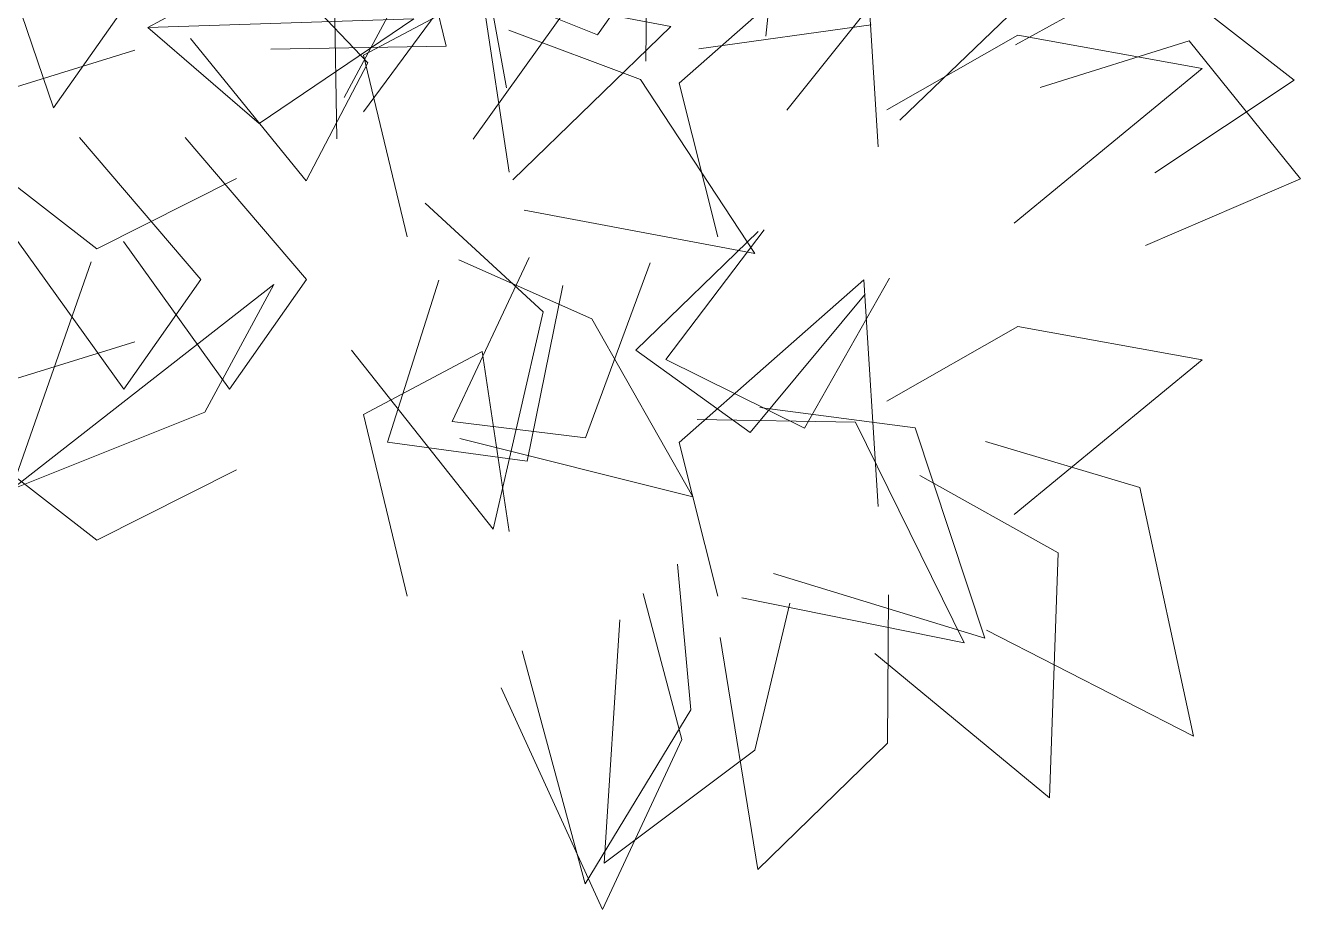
# Model space of a CAD drawing. Extents: x -191 to -12, y -149 to 43.
# Drawn here: x -90.3 to -37.4, y -144.3 to -107.7 of the extents above; entities that cross this region are included whole.
import ezdxf

# ---------------------------------------------------------------- set-up
doc = ezdxf.new("R2010")
doc.units = 0
doc.header["$LTSCALE"] = 96
doc.header["$MEASUREMENT"] = 0
doc.layers.add('A-FURN-MAIN-0', color=94, linetype='Continuous', lineweight=5)

msp = doc.modelspace()

# ---------------------------------------------------------------- linework, layer by layer
at = {"layer": 'A-FURN-MAIN-0'}
for points, invisible_edges in [([(-85.506, -98.088, 266.903), (-89.105, -111.074, 263.912), (-92.218, -101.921, 266.967)], 9), ([(-85.506, -98.088, 266.903), (-89.105, -111.074, 263.912), (-92.218, -101.921, 266.967)], 9), ([(-85.506, -98.088, 266.903), (-84.217, -104.13, 265.923), (-89.105, -111.074, 263.912)], 12), ([(-85.506, -98.088, 266.903), (-84.217, -104.13, 265.923), (-89.105, -111.074, 263.912)], 12), ([(-77.364, -112.367, 202.928), (-77.467, -106.174, 202.053), (-72.073, -100.566, 198.1)], 12), ([(-77.364, -112.367, 202.928), (-77.467, -106.174, 202.053), (-72.073, -100.566, 198.1)], 12), ([(-77.364, -112.367, 202.928), (-72.073, -100.566, 198.1), (-70.329, -110.257, 200.519)], 9), ([(-77.364, -112.367, 202.928), (-72.073, -100.566, 198.1), (-70.329, -110.257, 200.519)], 9), ([(-64.548, -109.153, 213.222), (-64.467, -101.532, 211.871), (-58.798, -100.86, 207.757)], 12), ([(-64.548, -109.153, 213.222), (-58.798, -100.86, 207.757), (-59.582, -108.105, 209.955)], 9), ([(-64.548, -109.153, 213.222), (-64.467, -101.532, 211.871), (-58.798, -100.86, 207.757)], 12), ([(-64.548, -109.153, 213.222), (-58.798, -100.86, 207.757), (-59.582, -108.105, 209.955)], 9), ([(-64.991, -101.289, 175.015), (-55.207, -107.634, 175.918), (-62.359, -108.641, 176.169)], 9), ([(-64.991, -101.289, 175.015), (-55.207, -107.634, 175.918), (-62.359, -108.641, 176.169)], 9), ([(-81.744, -103.845, 224.577), (-74.182, -102.974, 223.181), (-72.826, -108.527, 219.077)], 12), ([(-81.744, -103.845, 224.577), (-74.182, -102.974, 223.181), (-72.826, -108.527, 219.077)], 12), ([(-61.573, -116.424, 213.129), (-63.169, -110.054, 214.389), (-55.516, -103.317, 217.139)], 12), ([(-61.573, -116.424, 213.129), (-63.169, -110.054, 214.389), (-55.516, -103.317, 217.139)], 12), ([(-61.573, -116.424, 213.129), (-55.516, -103.317, 217.139), (-54.917, -112.703, 214.933)], 9), ([(-61.573, -116.424, 213.129), (-55.516, -103.317, 217.139), (-54.917, -112.703, 214.933)], 9), ([(-81.4, -103.632, 157.61), (-78.63, -114.105, 153.824), (-83.421, -108.203, 154.227)], 9), ([(-81.4, -103.632, 157.61), (-78.63, -114.105, 153.824), (-83.421, -108.203, 154.227)], 9), ([(-81.744, -103.845, 224.577), (-72.826, -108.527, 219.077), (-80.101, -108.651, 221.317)], 9), ([(-81.744, -103.845, 224.577), (-72.826, -108.527, 219.077), (-80.101, -108.651, 221.317)], 9), ([(-81.4, -103.632, 157.61), (-76.07, -109.214, 158.187), (-78.63, -114.105, 153.824)], 12), ([(-81.4, -103.632, 157.61), (-76.07, -109.214, 158.187), (-78.63, -114.105, 153.824)], 12), ([(-63.453, -103.674, 155.34), (-66.558, -108.05, 152.834), (-71.629, -106.022, 148.787)], 12), ([(-63.453, -103.674, 155.34), (-66.558, -108.05, 152.834), (-71.629, -106.022, 148.787)], 12), ([(-74.171, -107.398, 177.379), (-85.197, -107.748, 174.216), (-78.51, -104.147, 174.727)], 8), ([(-74.171, -107.398, 177.379), (-85.197, -107.748, 174.216), (-78.51, -104.147, 174.727)], 8), ([(-77.057, -110.656, 212.287), (-73.601, -104.195, 209.796), (-67.658, -106.726, 207.005)], 12), ([(-77.057, -110.656, 212.287), (-73.601, -104.195, 209.796), (-67.658, -106.726, 207.005)], 12), ([(-49.226, -108.474, 179.792), (-43.568, -105.346, 180.905), (-37.671, -109.935, 180.865)], 12), ([(-49.226, -108.474, 179.792), (-43.568, -105.346, 180.905), (-37.671, -109.935, 180.865)], 12), ([(-76.25, -111.251, 162.243), (-72.409, -106.023, 163.859), (-63.514, -107.703, 169.299)], 12), ([(-76.25, -111.251, 162.243), (-72.409, -106.023, 163.859), (-63.514, -107.703, 169.299)], 12), ([(-65.658, -107.48, 151.451), (-54.358, -105.709, 153.9), (-58.703, -111.171, 152.024)], 9), ([(-65.658, -107.48, 151.451), (-54.358, -105.709, 153.9), (-58.703, -111.171, 152.024)], 9), ([(-77.057, -110.656, 212.287), (-67.658, -106.726, 207.005), (-71.706, -112.384, 210.095)], 9), ([(-77.057, -110.656, 212.287), (-67.658, -106.726, 207.005), (-71.706, -112.384, 210.095)], 9), ([(-74.448, -116.423, 211.9), (-76.252, -108.897, 211.815), (-71.341, -106.289, 207.502)], 12), ([(-74.448, -116.423, 211.9), (-76.252, -108.897, 211.815), (-71.341, -106.289, 207.502)], 12), ([(-74.448, -116.423, 211.9), (-71.341, -106.289, 207.502), (-70.216, -113.747, 208.529)], 9), ([(-74.448, -116.423, 211.9), (-71.341, -106.289, 207.502), (-70.216, -113.747, 208.529)], 9), ([(-60.248, -107.104, 160.24), (-48.834, -106.593, 162.745), (-54.018, -111.585, 162.089)], 9), ([(-60.248, -107.104, 160.24), (-48.834, -106.593, 162.745), (-54.018, -111.585, 162.089)], 9), ([(-74.171, -107.398, 177.379), (-80.579, -111.725, 177.734), (-85.197, -107.748, 174.216)], 12), ([(-74.171, -107.398, 177.379), (-80.579, -111.725, 177.734), (-85.197, -107.748, 174.216)], 12), ([(-76.25, -111.251, 162.243), (-63.514, -107.703, 169.299), (-70.06, -114.066, 166.138)], 9), ([(-76.25, -111.251, 162.243), (-63.514, -107.703, 169.299), (-70.06, -114.066, 166.138)], 9), ([(-70.235, -107.861, 163.285), (-64.78, -109.913, 165.558), (-60.034, -117.112, 164.221)], 12), ([(-70.235, -107.861, 163.285), (-60.034, -117.112, 164.221), (-69.602, -115.326, 161.382)], 9), ([(-70.235, -107.861, 163.285), (-64.78, -109.913, 165.558), (-60.034, -117.112, 164.221)], 12), ([(-70.235, -107.861, 163.285), (-60.034, -117.112, 164.221), (-69.602, -115.326, 161.382)], 9), ([(-54.568, -111.163, 221.714), (-49.132, -108.069, 221.626), (-41.489, -109.449, 217.646)], 12), ([(-54.568, -111.163, 221.714), (-49.132, -108.069, 221.626), (-41.489, -109.449, 217.646)], 12), ([(-48.211, -110.244, 186.613), (-42.031, -108.31, 187.668), (-37.415, -114.018, 189.068)], 12), ([(-48.211, -110.244, 186.613), (-42.031, -108.31, 187.668), (-37.415, -114.018, 189.068)], 12), ([(-81.515, -114.009, 214.457), (-94.453, -111.391, 221.55), (-85.735, -108.697, 218.378)], 9), ([(-81.515, -114.009, 214.457), (-94.453, -111.391, 221.55), (-85.735, -108.697, 218.378)], 9), ([(-49.226, -108.474, 179.792), (-37.671, -109.935, 180.865), (-43.451, -113.769, 178.834)], 9), ([(-49.226, -108.474, 179.792), (-37.671, -109.935, 180.865), (-43.451, -113.769, 178.834)], 9), ([(-54.568, -111.163, 221.714), (-41.489, -109.449, 217.646), (-49.287, -115.86, 218.584)], 9), ([(-54.568, -111.163, 221.714), (-41.489, -109.449, 217.646), (-49.287, -115.86, 218.584)], 9), ([(-48.211, -110.244, 186.613), (-37.415, -114.018, 189.068), (-43.836, -116.784, 187.236)], 9), ([(-48.211, -110.244, 186.613), (-37.415, -114.018, 189.068), (-43.836, -116.784, 187.236)], 9), ([(-81.515, -114.009, 214.457), (-87.311, -116.92, 216.077), (-94.453, -111.391, 221.55)], 12), ([(-81.515, -114.009, 214.457), (-87.311, -116.92, 216.077), (-94.453, -111.391, 221.55)], 12), ([(-88.029, -112.315, 226.121), (-86.195, -122.745, 221.698), (-90.589, -116.619, 222.752)], 9), ([(-88.029, -112.315, 226.121), (-86.195, -122.745, 221.698), (-90.589, -116.619, 222.752)], 9), ([(-88.029, -112.315, 226.121), (-82.996, -118.194, 226.008), (-86.195, -122.745, 221.698)], 12), ([(-88.029, -112.315, 226.121), (-82.996, -118.194, 226.008), (-86.195, -122.745, 221.698)], 12), ([(-83.649, -112.315, 159.709), (-81.815, -122.745, 155.286), (-86.209, -116.619, 156.339)], 9), ([(-83.649, -112.315, 159.709), (-81.815, -122.745, 155.286), (-86.209, -116.619, 156.339)], 9), ([(-83.649, -112.315, 159.709), (-78.616, -118.194, 159.596), (-81.815, -122.745, 155.286)], 12), ([(-83.649, -112.315, 159.709), (-78.616, -118.194, 159.596), (-81.815, -122.745, 155.286)], 12), ([(-73.702, -115.028, 179.347), (-70.881, -128.537, 185.187), (-76.749, -121.12, 183.221)], 9), ([(-73.702, -115.028, 179.347), (-70.881, -128.537, 185.187), (-76.749, -121.12, 183.221)], 9), ([(-73.702, -115.028, 179.347), (-68.813, -119.53, 180.076), (-70.881, -128.537, 185.187)], 12), ([(-73.702, -115.028, 179.347), (-68.813, -119.53, 180.076), (-70.881, -128.537, 185.187)], 12), ([(-55.464, -118.798, 185.432), (-64.963, -121.123, 179.427), (-59.902, -116.2, 182.274)], 9), ([(-55.464, -118.798, 185.432), (-64.963, -121.123, 179.427), (-59.902, -116.2, 182.274)], 9), ([(-54.446, -118.142, 177.249), (-63.719, -121.511, 171.386), (-59.643, -116.141, 174.922)], 9), ([(-54.446, -118.142, 177.249), (-63.719, -121.511, 171.386), (-59.643, -116.141, 174.922)], 9), ([(-64.377, -117.503, 161.653), (-72.584, -124.086, 157.07), (-69.386, -117.287, 158.293)], 9), ([(-64.377, -117.503, 161.653), (-72.584, -124.086, 157.07), (-69.386, -117.287, 158.293)], 9), ([(-79.979, -118.397, 181.855), (-90.85, -126.896, 182.239), (-87.543, -117.459, 180.566)], 8), ([(-79.979, -118.397, 181.855), (-90.85, -126.896, 182.239), (-87.543, -117.459, 180.566)], 8), ([(-64.377, -117.503, 161.653), (-67.047, -124.761, 161.36), (-72.584, -124.086, 157.07)], 12), ([(-64.377, -117.503, 161.653), (-67.047, -124.761, 161.36), (-72.584, -124.086, 157.07)], 12), ([(-72.3, -117.38, 164.211), (-66.797, -119.819, 165.915), (-62.6, -127.197, 163.885)], 12), ([(-72.3, -117.38, 164.211), (-62.6, -127.197, 163.885), (-72.258, -124.778, 161.969)], 9), ([(-72.3, -117.38, 164.211), (-66.797, -119.819, 165.915), (-62.6, -127.197, 163.885)], 12), ([(-72.3, -117.38, 164.211), (-62.6, -127.197, 163.885), (-72.258, -124.778, 161.969)], 9), ([(-67.991, -118.439, 150.166), (-75.265, -124.929, 144.112), (-73.137, -118.224, 147.02)], 9), ([(-67.991, -118.439, 150.166), (-75.265, -124.929, 144.112), (-73.137, -118.224, 147.02)], 9), ([(-54.446, -118.142, 177.249), (-57.98, -124.362, 174.294), (-63.719, -121.511, 171.386)], 12), ([(-54.446, -118.142, 177.249), (-57.98, -124.362, 174.294), (-63.719, -121.511, 171.386)], 12), ([(-61.573, -131.318, 204.677), (-63.169, -124.949, 205.938), (-55.516, -118.212, 208.688)], 12), ([(-61.573, -131.318, 204.677), (-63.169, -124.949, 205.938), (-55.516, -118.212, 208.688)], 12), ([(-61.573, -131.318, 204.677), (-55.516, -118.212, 208.688), (-54.917, -127.597, 206.482)], 9), ([(-61.573, -131.318, 204.677), (-55.516, -118.212, 208.688), (-54.917, -127.597, 206.482)], 9), ([(-79.979, -118.397, 181.855), (-82.836, -123.699, 183.547), (-90.85, -126.896, 182.239)], 12), ([(-79.979, -118.397, 181.855), (-82.836, -123.699, 183.547), (-90.85, -126.896, 182.239)], 12), ([(-67.991, -118.439, 150.166), (-69.476, -125.728, 148.032), (-75.265, -124.929, 144.112)], 12), ([(-67.991, -118.439, 150.166), (-69.476, -125.728, 148.032), (-75.265, -124.929, 144.112)], 12), ([(-55.464, -118.798, 185.432), (-60.234, -124.533, 183.367), (-64.963, -121.123, 179.427)], 12), ([(-55.464, -118.798, 185.432), (-60.234, -124.533, 183.367), (-64.963, -121.123, 179.427)], 12), ([(-54.568, -123.239, 221.714), (-49.132, -120.146, 221.626), (-41.489, -121.525, 217.646)], 12), ([(-54.568, -123.239, 221.714), (-49.132, -120.146, 221.626), (-41.489, -121.525, 217.646)], 12), ([(-81.515, -126.086, 214.457), (-94.453, -123.468, 221.55), (-85.735, -120.774, 218.378)], 9), ([(-81.515, -126.086, 214.457), (-94.453, -123.468, 221.55), (-85.735, -120.774, 218.378)], 9), ([(-74.448, -131.318, 203.448), (-76.252, -123.792, 203.363), (-71.341, -121.184, 199.05)], 12), ([(-74.448, -131.318, 203.448), (-76.252, -123.792, 203.363), (-71.341, -121.184, 199.05)], 12), ([(-74.448, -131.318, 203.448), (-71.341, -121.184, 199.05), (-70.216, -128.642, 200.078)], 9), ([(-74.448, -131.318, 203.448), (-71.341, -121.184, 199.05), (-70.216, -128.642, 200.078)], 9), ([(-54.568, -123.239, 221.714), (-41.489, -121.525, 217.646), (-49.287, -127.937, 218.584)], 9), ([(-54.568, -123.239, 221.714), (-41.489, -121.525, 217.646), (-49.287, -127.937, 218.584)], 9), ([(-81.515, -126.086, 214.457), (-87.311, -128.997, 216.077), (-94.453, -123.468, 221.55)], 12), ([(-81.515, -126.086, 214.457), (-87.311, -128.997, 216.077), (-94.453, -123.468, 221.55)], 12), ([(-59.831, -123.501, 164.033), (-53.391, -124.337, 165.623), (-50.506, -133.053, 170.843)], 12), ([(-59.831, -123.501, 164.033), (-50.506, -133.053, 170.843), (-59.259, -130.372, 167.756)], 9), ([(-59.831, -123.501, 164.033), (-53.391, -124.337, 165.623), (-50.506, -133.053, 170.843)], 12), ([(-59.831, -123.501, 164.033), (-50.506, -133.053, 170.843), (-59.259, -130.372, 167.756)], 9), ([(-62.426, -123.992, 150.875), (-55.861, -124.109, 152.138), (-51.352, -133.25, 154.903)], 12), ([(-62.426, -123.992, 150.875), (-51.352, -133.25, 154.903), (-60.569, -131.385, 152.692)], 9), ([(-62.426, -123.992, 150.875), (-55.861, -124.109, 152.138), (-51.352, -133.25, 154.903)], 12), ([(-62.426, -123.992, 150.875), (-51.352, -133.25, 154.903), (-60.569, -131.385, 152.692)], 9), ([(-50.476, -124.905, 176.345), (-44.077, -126.819, 176.643), (-41.852, -137.117, 177.372)], 12), ([(-50.476, -124.905, 176.345), (-41.852, -137.117, 177.372), (-50.438, -132.729, 176.775)], 9), ([(-50.476, -124.905, 176.345), (-44.077, -126.819, 176.643), (-41.852, -137.117, 177.372)], 12), ([(-50.476, -124.905, 176.345), (-41.852, -137.117, 177.372), (-50.438, -132.729, 176.775)], 9), ([(-53.195, -126.319, 186.207), (-47.821, -139.681, 190.349), (-55.059, -133.691, 188.1)], 9), ([(-53.195, -126.319, 186.207), (-47.821, -139.681, 190.349), (-55.059, -133.691, 188.1)], 9), ([(-53.195, -126.319, 186.207), (-47.467, -129.522, 187.484), (-47.821, -139.681, 190.349)], 12), ([(-53.195, -126.319, 186.207), (-47.467, -129.522, 187.484), (-47.821, -139.681, 190.349)], 12), ([(-63.247, -129.989, 165.842), (-67.072, -143.237, 165.185), (-69.682, -133.583, 163.513)], 9), ([(-63.247, -129.989, 165.842), (-67.072, -143.237, 165.185), (-69.682, -133.583, 163.513)], 9), ([(-63.247, -129.989, 165.842), (-62.684, -136.023, 167.393), (-67.072, -143.237, 165.185)], 12), ([(-63.247, -129.989, 165.842), (-62.684, -136.023, 167.393), (-67.072, -143.237, 165.185)], 12), ([(-64.661, -131.206, 150.977), (-66.345, -144.302, 146.954), (-70.55, -135.121, 147.857)], 9), ([(-64.661, -131.206, 150.977), (-66.345, -144.302, 146.954), (-70.55, -135.121, 147.857)], 9), ([(-64.661, -131.206, 150.977), (-63.06, -137.252, 150.912), (-66.345, -144.302, 146.954)], 12), ([(-64.661, -131.206, 150.977), (-63.06, -137.252, 150.912), (-66.345, -144.302, 146.954)], 12), ([(-54.49, -131.269, 175.696), (-59.913, -142.647, 170.066), (-61.474, -133.035, 172.891)], 9), ([(-54.49, -131.269, 175.696), (-59.913, -142.647, 170.066), (-61.474, -133.035, 172.891)], 9), ([(-54.49, -131.269, 175.696), (-54.533, -137.413, 174.518), (-59.913, -142.647, 170.066)], 12), ([(-54.49, -131.269, 175.696), (-54.533, -137.413, 174.518), (-59.913, -142.647, 170.066)], 12), ([(-58.582, -131.61, 186.376), (-60.039, -137.693, 186.374), (-66.285, -142.381, 182.479)], 12), ([(-58.582, -131.61, 186.376), (-66.285, -142.381, 182.479), (-65.633, -132.295, 183.282)], 9), ([(-58.582, -131.61, 186.376), (-60.039, -137.693, 186.374), (-66.285, -142.381, 182.479)], 12), ([(-58.582, -131.61, 186.376), (-66.285, -142.381, 182.479), (-65.633, -132.295, 183.282)], 9)]:
    msp.add_3dface(points, dxfattribs=dict(at, invisible_edges=invisible_edges))

doc.saveas('drawing.dxf')
